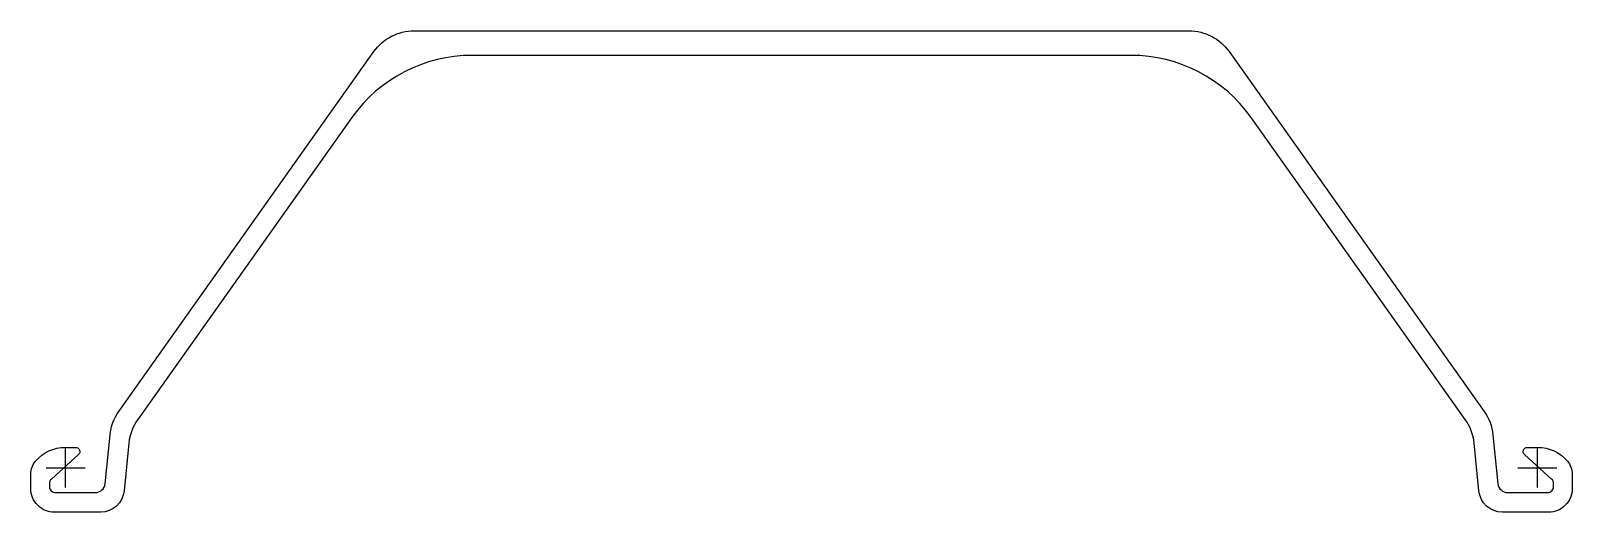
# Model space of a CAD drawing. Header units: millimetres. Extents: x -18 to 768, y -23 to 223.
import ezdxf

# ---------------------------------------------------------------- set-up
doc = ezdxf.new("R2010")
doc.units = ezdxf.units.MM
doc.header["$LTSCALE"] = 0.2

msp = doc.modelspace()

# ---------------------------------------------------------------- linework, layer by layer
at = {"flags": 128}
msp.add_lwpolyline([(572.48, 222.7, -0.243069), (592.87, 212.17), (722.91, 28.86, -0.130061), (727.4, 16.88), (729.89, -8, 0.385312), (734.86, -12.5), (755.25, -12.5, 0.414214), (758.25, -9.5), (758.25, -7.87, 0.212557), (757.26, -5.64), (743.45, 6.79, -0.687281), (744.88, 10.5), (750.15, 10.5, -0.219232), (765.35, 3.5, -0.17875), (767.75, -3), (767.75, -10.5, -0.414214), (755.75, -22.5), (732.15, -22.5, -0.385312), (720.21, -11.69), (717.77, 12.69, 0.130061), (713.28, 24.67), (604.09, 178.6, 0.243069), (542.92, 210.2), (375, 210.2), (207.08, 210.2, 0.243069), (145.91, 178.6), (36.72, 24.67, 0.130061), (32.23, 12.69), (29.79, -11.69, -0.385312), (17.85, -22.5), (-5.75, -22.5, -0.414214), (-17.75, -10.5), (-17.75, -3, -0.17875), (-15.35, 3.5, -0.219232), (-0.15, 10.5), (5.12, 10.5, -0.687281), (6.55, 6.79), (-7.26, -5.64, 0.212557), (-8.25, -7.87), (-8.25, -9.5, 0.414214), (-5.25, -12.5), (15.14, -12.5, 0.385312), (20.11, -8), (22.6, 16.88, -0.130061), (27.09, 28.86), (157.13, 212.17, -0.243069), (177.52, 222.7), (375, 222.7)], format="xyb", close=True, dxfattribs=at)
at = {"layer": 'DEFPOINTS'}
for p, q in [((0, -10), (0, 10)), ((750, -10), (750, 10)), ((-10, 0), (10, 0)), ((740, 0), (760, 0))]:
    msp.add_line(p, q, dxfattribs=at)

doc.saveas('drawing.dxf')
